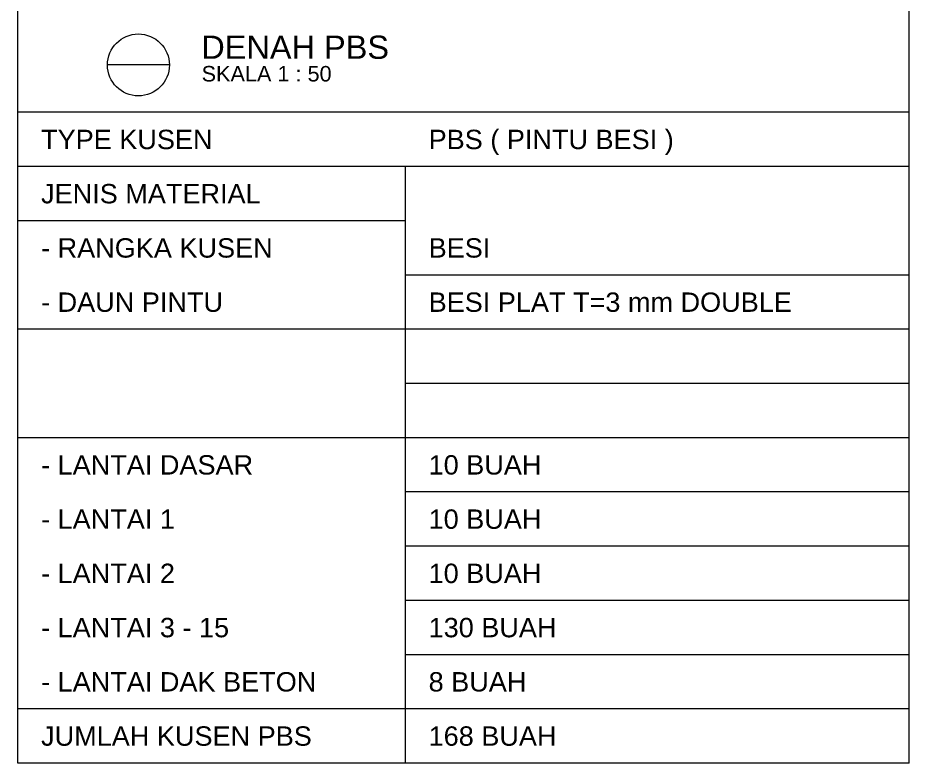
# Model space of a CAD drawing. Header units: millimetres. Extents: x -108 to 351, y -17 to 192.
# Drawn here: x 244.95 to 256.45, y 47.64 to 57.25 of the extents above; entities that cross this region are included whole.
import ezdxf
from ezdxf.enums import TextEntityAlignment as Align

# ---------------------------------------------------------------- set-up
doc = ezdxf.new("R2010")
doc.units = ezdxf.units.MM
doc.layers.add('lan', color=7, linetype='Continuous', lineweight=15)
doc.layers.add('NOT', color=7, linetype='Continuous', lineweight=20)
doc.styles.get("Standard").update_dxf_attribs({"font": 'arial.ttf'})

# ---------------------------------------------------------------- blocks, each defined once
blk = doc.blocks.new('Ndtpd')
blk.add_line((0.747, 0), (-0.747, 0))
blk.add_circle((0, 0), 0.747)
at = {"flags": 4}
for tag, height, p in [('NO', 0.5, (0, 0.148)), ('NOLBR', 0.3, (0, -0.398))]:
    blk.add_attdef(tag, text='', height=height, dxfattribs=at).set_placement(p, align=Align.CENTER)
for tag, p, height in [('NDTPD', (1.516, 0.148), 0.5), ('SKALA', (1.523, -0.398), 0.3)]:
    blk.add_attdef(tag, p, '', height=height, dxfattribs=at)

msp = doc.modelspace()

# ---------------------------------------------------------------- linework, layer by layer
at = {"layer": 'lan'}
for p, q in [((244.95435, 47.63506), (244.95435, 68.03506)), ((256.45435, 47.63506), (256.45435, 68.03506)), ((256.45435, 48.33506), (256.45435, 66.53506)), ((256.45435, 56.03506), (244.95435, 56.03506)), ((256.45435, 55.33506), (244.95435, 55.33506)), ((249.95435, 47.63506), (249.95435, 55.33506)), ((249.95435, 54.63506), (244.95435, 54.63506)), ((256.45435, 53.93506), (249.95435, 53.93506)), ((256.45435, 53.23506), (244.95435, 53.23506)), ((256.45435, 52.53506), (249.95435, 52.53506)), ((256.45435, 51.83506), (244.95435, 51.83506)), ((256.45435, 51.13506), (249.95435, 51.13506)), ((256.45435, 50.43506), (249.95435, 50.43506)), ((256.45435, 49.73506), (249.95435, 49.73506)), ((256.45435, 49.03506), (249.95435, 49.03506)), ((256.45435, 48.33506), (244.95435, 48.33506)), ((256.45435, 47.63506), (244.95435, 47.63506))]:
    msp.add_line(p, q, dxfattribs=at)

# ---------------------------------------------------------------- block references
at = {"layer": 'NOT'}
ref = msp.add_blockref('Ndtpd', (246.50985, 56.64651), dxfattribs=dict(at, xscale=0.5354752342704153, yscale=0.5354752342704153, zscale=0.5354752342704153))
ref.add_attrib('NDTPD', 'DENAH PBS', (247.32164, 56.72552), dxfattribs={"layer": '0', "height": 0.3, "flags": 4})
ref.add_attrib('SKALA', 'SKALA 1 : 50', (247.3255, 56.43319), dxfattribs={"layer": '0', "height": 0.2, "flags": 4})

# ---------------------------------------------------------------- texts
for s, p in [('TYPE KUSEN', (245.25435, 55.56006)), ('PBS ( PINTU BESI )', (250.25435, 55.56006)), ('JENIS MATERIAL', (245.25435, 54.86006)), ('- RANGKA KUSEN', (245.25435, 54.16006)), ('BESI', (250.25435, 54.16006)), ('- DAUN PINTU', (245.25435, 53.46006)), ('BESI PLAT T=3 mm DOUBLE', (250.25435, 53.46006)), ('- LANTAI DASAR', (245.25435, 51.36006)), ('10 BUAH', (250.25435, 51.36006)), ('- LANTAI 1', (245.25435, 50.66006)), ('10 BUAH', (250.25435, 50.66006)), ('- LANTAI 2', (245.25435, 49.96006)), ('10 BUAH', (250.25435, 49.96006)), ('- LANTAI 3 - 15', (245.25435, 49.26006)), ('130 BUAH', (250.25435, 49.26006)), ('- LANTAI DAK BETON', (245.25435, 48.56006)), ('8 BUAH', (250.25435, 48.56006)), ('JUMLAH KUSEN PBS', (245.25435, 47.86006)), ('168 BUAH', (250.25435, 47.86006))]:
    msp.add_text(s, height=0.25, dxfattribs=at).set_placement(p)

doc.saveas('drawing.dxf')
